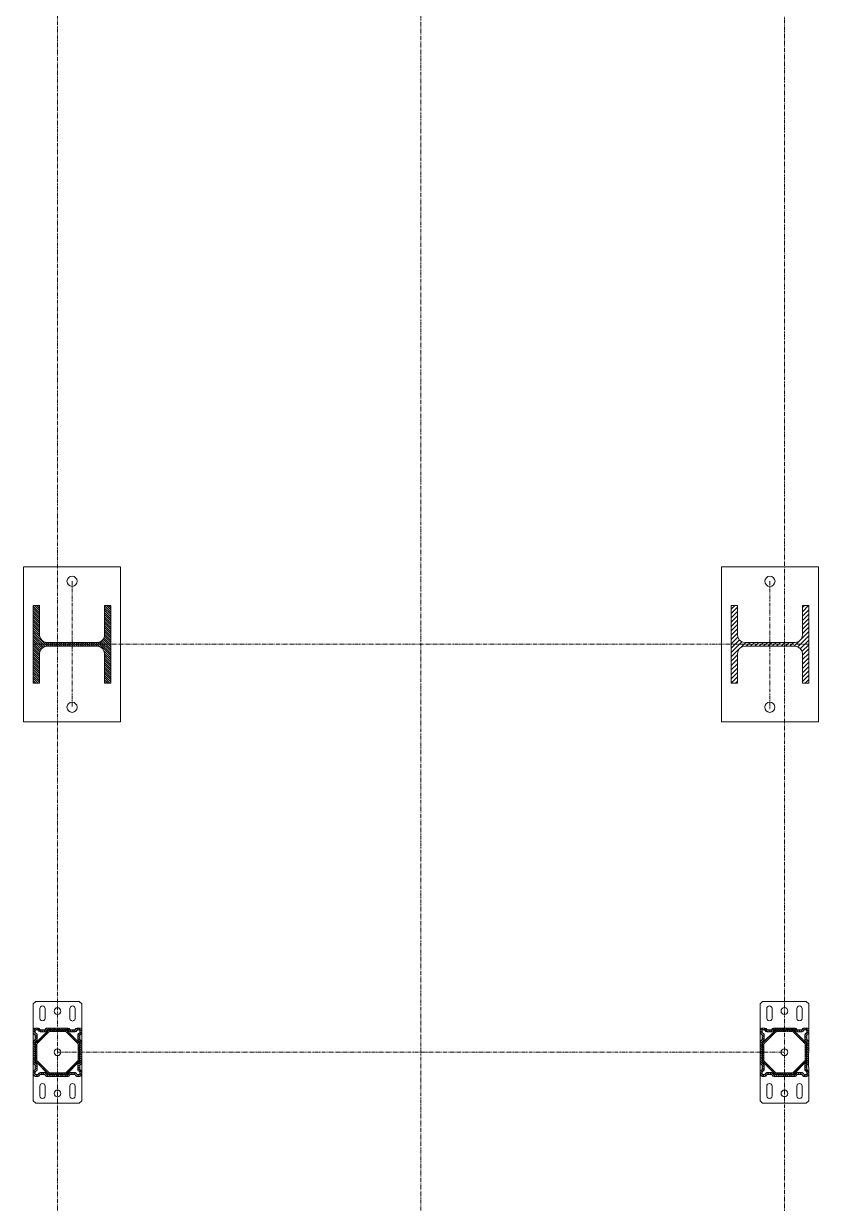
# Model space of a CAD drawing. Header units: millimetres. Extents: x 2179 to 44859, y 3478 to 159868.
# Drawn here: x 22326 to 23966, y 141089 to 143524 of the extents above; entities that cross this region are included whole.
import ezdxf

# ---------------------------------------------------------------- set-up
doc = ezdxf.new("R2010")
doc.units = ezdxf.units.MM
doc.linetypes.add('IMPORT-PHANTOM2', pattern=[14.732, 8.128, -1.524, 1.016, -1.524, 1.016, -1.524])
for name, color, linetype, lineweight in [('0-1', 7, 'IMPORT-PHANTOM2', 9), ('0-2', 7, 'Continuous', 9), ('2966-1_navrh dispozice stroju-HK_dwg-1', 7, 'Continuous', 9)]:
    doc.layers.add(name, color=color, linetype=linetype, lineweight=lineweight)

# ---------------------------------------------------------------- blocks, each defined once
blk = doc.blocks.new('2966-1_navrh dispozice stroju-HK_dwg__X1426-903001-1NP _ stroje - KOTVÍCÍ BODY')
at = {"layer": '0-2'}
for p, q in [((-18412.3, 6291.5), (-18405.7, 6298.1)), ((-18412.1, 6287.2), (-18408.3, 6291)), ((-18410.1, 6284.7), (-18406.9, 6287.9)), ((-18408.3, 6282), (-18404.6, 6285.7)), ((-18405.2, 6294.1), (-18401.4, 6297.9)), ((-18402.1, 6292.7), (-18398.9, 6295.9)), ((-18399.9, 6290.4), (-18396.2, 6294.1)), ((-18395.7, 6290.1), (-18391.7, 6294.1)), ((-18391.3, 6290.1), (-18383.3, 6298.1)), ((-18386.2, 6290.7), (-18384.9, 6292)), ((-18382.8, 6294.1), (-18378.8, 6298.1)), ((-18378.3, 6294.1), (-18374.3, 6298.1)), ((-18373.8, 6294.1), (-18369.8, 6298.1)), ((-18369.3, 6294.1), (-18365.3, 6298.1)), ((-18364.8, 6294.1), (-18360.8, 6298.1)), ((-18360.3, 6294.1), (-18356.3, 6298.1)), ((-18355.8, 6294.1), (-18351.8, 6298.1)), ((-18351.3, 6294.1), (-18347.3, 6298.1)), ((-18346.8, 6294.1), (-18342.8, 6298.1)), ((-18342.4, 6294.1), (-18338.8, 6297.7)), ((-18339.8, 6292.1), (-18336.7, 6295.2)), ((-18337.3, 6290.2), (-18333.4, 6294.1)), ((-18332.9, 6290.1), (-18328.9, 6294.1)), ((-18328.4, 6290.1), (-18320.4, 6298.1)), ((-18320.3, 6280.2), (-18312.3, 6288.2)), ((-18320.2, 6284.8), (-18316.9, 6288.1)), ((-18319.9, 6294.1), (-18315.9, 6298)), ((-18316.4, 6288.6), (-18312.3, 6292.7)), ((-18316.3, 6293.2), (-18313.1, 6296.4)), ((-18412.3, 6269), (-18404.3, 6277)), ((-18412.3, 6264.5), (-18408.3, 6268.5)), ((-18412.3, 6260.1), (-18408.3, 6264.1)), ((-18412.3, 6255.6), (-18408.3, 6259.6)), ((-18408.3, 6277.5), (-18404.3, 6281.5)), ((-18406.2, 6270.7), (-18404.9, 6271.9)), ((-18320.3, 6275.7), (-18316.3, 6279.7)), ((-18319.7, 6271.9), (-18316.3, 6275.2)), ((-18317, 6270.1), (-18313.9, 6273.1)), ((-18316.3, 6266.2), (-18312.3, 6270.2)), ((-18316.3, 6261.8), (-18312.3, 6265.8)), ((-18316.3, 6257.3), (-18312.3, 6261.3)), ((-18412.3, 6251.1), (-18408.3, 6255.1)), ((-18412.3, 6246.6), (-18408.3, 6250.6)), ((-18412.3, 6242.1), (-18408.3, 6246.1)), ((-18412.3, 6237.6), (-18408.3, 6241.6)), ((-18412.3, 6233.1), (-18408.3, 6237.1)), ((-18316.3, 6252.8), (-18312.3, 6256.8)), ((-18316.3, 6248.3), (-18312.3, 6252.3)), ((-18316.3, 6243.8), (-18312.3, 6247.8)), ((-18316.3, 6239.3), (-18312.3, 6243.3)), ((-18316.3, 6234.8), (-18312.3, 6238.8)), ((-18316.3, 6230.3), (-18312.3, 6234.3)), ((-18412.3, 6228.6), (-18408.3, 6232.6)), ((-18412.3, 6206.2), (-18404.3, 6214.2)), ((-18411.9, 6224.5), (-18408.3, 6228.1)), ((-18409.5, 6222.5), (-18406.3, 6225.6)), ((-18408.3, 6219.2), (-18404.4, 6223)), ((-18408.3, 6214.7), (-18404.3, 6218.7)), ((-18320.3, 6221.8), (-18312.3, 6229.8)), ((-18320.3, 6217.3), (-18316.3, 6221.3)), ((-18320.3, 6212.9), (-18316.3, 6216.9)), ((-18319.3, 6209.4), (-18316.2, 6212.4)), ((-18316.5, 6207.7), (-18313.5, 6210.7)), ((-18315.2, 6222.5), (-18312.5, 6225.2)), ((-18412.3, 6201.7), (-18408.3, 6205.7)), ((-18410.6, 6198.9), (-18407.4, 6202.1)), ((-18406.9, 6198.1), (-18402.8, 6202.2)), ((-18402.4, 6198.1), (-18394.4, 6206.1)), ((-18402.4, 6202.6), (-18399, 6206)), ((-18393.9, 6202.1), (-18389.9, 6206.1)), ((-18389.5, 6202.1), (-18386.1, 6205.4)), ((-18387.3, 6199.7), (-18384.3, 6202.7)), ((-18384.4, 6198.1), (-18380.5, 6202.1)), ((-18380, 6198.1), (-18376, 6202.1)), ((-18375.5, 6198.1), (-18371.5, 6202.1)), ((-18371, 6198.1), (-18367, 6202.1)), ((-18366.5, 6198.1), (-18362.5, 6202.1)), ((-18362, 6198.1), (-18358, 6202.1)), ((-18357.5, 6198.1), (-18353.5, 6202.1)), ((-18353, 6198.1), (-18349, 6202.1)), ((-18348.5, 6198.1), (-18344.5, 6202.1)), ((-18344.1, 6198.1), (-18336.1, 6206.1)), ((-18339.4, 6198.3), (-18336.7, 6201)), ((-18335.6, 6202.1), (-18331.6, 6206.1)), ((-18331.1, 6202.1), (-18327.1, 6206.1)), ((-18326.7, 6202), (-18323.6, 6205.1)), ((-18324.9, 6199.3), (-18321.9, 6202.3)), ((-18321.6, 6198.1), (-18317.6, 6202.1)), ((-18317.1, 6198.1), (-18312.3, 6202.9)), ((-18316.3, 6203.4), (-18312.3, 6207.4))]:
    blk.add_line(p, q, dxfattribs=at)
blk = doc.blocks.new('2966-1_navrh dispozice stroju-HK_dwg__X1427-903002-1NP _ stroje - KOTVÍCÍ BODY')
at = {"layer": '0-2'}
for p, q in [((-18388.2, 6282.3), (-18390.3, 6284.4)), ((-18386, 6284.5), (-18388.1, 6286.7)), ((-18383.7, 6286.8), (-18385.8, 6288.9)), ((-18381.5, 6289), (-18383.6, 6291.2)), ((-18378.5, 6290.6), (-18381.2, 6293.2)), ((-18374, 6290.6), (-18377, 6293.6)), ((-18369.6, 6290.6), (-18372.6, 6293.6)), ((-18365.1, 6290.6), (-18368.1, 6293.6)), ((-18360.6, 6290.6), (-18363.6, 6293.6)), ((-18356.1, 6290.6), (-18359.1, 6293.6)), ((-18351.6, 6290.6), (-18354.6, 6293.6)), ((-18347.1, 6290.6), (-18350.1, 6293.6)), ((-18316.8, 6264.8), (-18345.6, 6293.6)), ((-18404.8, 6258.5), (-18407.8, 6261.5)), ((-18404.8, 6263), (-18407.7, 6265.9)), ((-18403.9, 6266.6), (-18406, 6268.7)), ((-18401.7, 6268.8), (-18403.8, 6270.9)), ((-18399.4, 6271.1), (-18401.5, 6273.2)), ((-18397.2, 6273.3), (-18399.3, 6275.4)), ((-18394.9, 6275.6), (-18397.1, 6277.7)), ((-18392.7, 6277.8), (-18394.8, 6279.9)), ((-18390.4, 6280.1), (-18392.6, 6282.2)), ((-18316.8, 6260.3), (-18319.8, 6263.3)), ((-18316.8, 6255.8), (-18319.8, 6258.8)), ((-18404.8, 6254), (-18407.8, 6257)), ((-18404.8, 6249.5), (-18407.8, 6252.5)), ((-18404.8, 6245), (-18407.8, 6248)), ((-18404.8, 6240.5), (-18407.8, 6243.5)), ((-18404.8, 6236), (-18407.8, 6239)), ((-18404.8, 6231.5), (-18407.8, 6234.6)), ((-18316.8, 6251.3), (-18319.8, 6254.3)), ((-18316.8, 6246.8), (-18319.8, 6249.8)), ((-18316.8, 6242.3), (-18319.8, 6245.3)), ((-18316.8, 6237.8), (-18319.8, 6240.8)), ((-18316.8, 6233.4), (-18319.8, 6236.4)), ((-18380.5, 6202.7), (-18407.7, 6229.9)), ((-18337.2, 6208.8), (-18339.3, 6211)), ((-18335, 6211.1), (-18337.1, 6213.2)), ((-18332.7, 6213.3), (-18334.8, 6215.5)), ((-18330.5, 6215.6), (-18332.6, 6217.7)), ((-18328.2, 6217.8), (-18330.3, 6219.9)), ((-18326, 6220.1), (-18328.1, 6222.2)), ((-18323.7, 6222.3), (-18325.9, 6224.4)), ((-18321.5, 6224.6), (-18323.6, 6226.7)), ((-18319.2, 6226.8), (-18321.4, 6228.9)), ((-18317.2, 6229.2), (-18319.8, 6231.9)), ((-18375.8, 6202.6), (-18378.9, 6205.6)), ((-18371.4, 6202.6), (-18374.4, 6205.6)), ((-18366.9, 6202.6), (-18369.9, 6205.6)), ((-18362.4, 6202.6), (-18365.4, 6205.6)), ((-18357.9, 6202.6), (-18360.9, 6205.6)), ((-18353.4, 6202.6), (-18356.4, 6205.6)), ((-18348.9, 6202.6), (-18351.9, 6205.6)), ((-18344.5, 6202.6), (-18347.4, 6205.6)), ((-18341.7, 6204.4), (-18343.8, 6206.5)), ((-18339.4, 6206.6), (-18341.6, 6208.7))]:
    blk.add_line(p, q, dxfattribs=at)
blk = doc.blocks.new('2966-1_navrh dispozice stroju-HK_dwg__X1428-903003-1NP _ stroje - KOTVÍCÍ BODY')
at = {"layer": '0-2'}
for p, q in [((-18412.3, 7791.2), (-18405.4, 7798.1)), ((-18411.4, 7796.5), (-18410.8, 7797.2)), ((-18404.9, 7794.1), (-18401.2, 7797.8)), ((-18402, 7792.5), (-18398.8, 7795.7)), ((-18399.7, 7790.3), (-18395.9, 7794.1)), ((-18395.4, 7790.1), (-18391.4, 7794.1)), ((-18391, 7790.1), (-18383, 7798.1)), ((-18382.5, 7794.1), (-18378.5, 7798.1)), ((-18378, 7794.1), (-18374, 7798.1)), ((-18373.5, 7794.1), (-18369.5, 7798.1)), ((-18369, 7794.1), (-18365, 7798.1)), ((-18364.5, 7794.1), (-18360.5, 7798.1)), ((-18360, 7794.1), (-18356, 7798.1)), ((-18355.5, 7794.1), (-18351.5, 7798.1)), ((-18351, 7794.1), (-18347, 7798.1)), ((-18346.5, 7794.1), (-18342.5, 7798.1)), ((-18342.1, 7794.1), (-18338.6, 7797.6)), ((-18339.7, 7791.9), (-18336.6, 7795)), ((-18337, 7790.1), (-18333.1, 7794.1)), ((-18332.6, 7790.1), (-18328.6, 7794.1)), ((-18328.1, 7790.1), (-18320.1, 7798.1)), ((-18319.6, 7794.1), (-18315.7, 7798)), ((-18316.3, 7792.9), (-18313, 7796.2)), ((-18412.3, 7768.7), (-18404.3, 7776.7)), ((-18412.3, 7764.2), (-18408.3, 7768.2)), ((-18412.1, 7786.9), (-18408.3, 7790.7)), ((-18409.9, 7784.6), (-18406.7, 7787.8)), ((-18408.3, 7781.7), (-18404.6, 7785.5)), ((-18408.3, 7777.2), (-18404.3, 7781.2)), ((-18320.3, 7784.4), (-18312.3, 7792.4)), ((-18320.3, 7779.9), (-18312.3, 7787.9)), ((-18320.3, 7775.4), (-18316.3, 7779.4)), ((-18319.5, 7771.7), (-18316.3, 7774.9)), ((-18316.8, 7770), (-18313.8, 7773)), ((-18316.3, 7766), (-18312.3, 7769.9)), ((-18412.3, 7759.8), (-18408.3, 7763.8)), ((-18412.3, 7755.3), (-18408.3, 7759.3)), ((-18412.3, 7750.8), (-18408.3, 7754.8)), ((-18412.3, 7746.3), (-18408.3, 7750.3)), ((-18412.3, 7741.8), (-18408.3, 7745.8)), ((-18316.3, 7761.5), (-18312.3, 7765.5)), ((-18316.3, 7757), (-18312.3, 7761)), ((-18316.3, 7752.5), (-18312.3, 7756.5)), ((-18316.3, 7748), (-18312.3, 7752)), ((-18316.3, 7743.5), (-18312.3, 7747.5)), ((-18412.3, 7737.3), (-18408.3, 7741.3)), ((-18412.3, 7732.8), (-18408.3, 7736.8)), ((-18412.3, 7728.3), (-18408.3, 7732.3)), ((-18411.8, 7724.4), (-18408.3, 7727.8)), ((-18409.2, 7722.4), (-18406.2, 7725.5)), ((-18408.3, 7718.9), (-18404.4, 7722.8)), ((-18320.3, 7721.5), (-18312.3, 7729.5)), ((-18320.3, 7717.1), (-18316.3, 7721.1)), ((-18316.3, 7739), (-18312.3, 7743)), ((-18316.3, 7734.5), (-18312.3, 7738.5)), ((-18316.3, 7730), (-18312.3, 7734)), ((-18314.8, 7722.6), (-18312.6, 7724.7)), ((-18412.3, 7705.9), (-18404.3, 7713.9)), ((-18412.2, 7701.4), (-18408.3, 7705.4)), ((-18410.5, 7698.7), (-18407.1, 7702.1)), ((-18408.3, 7714.4), (-18404.3, 7718.4)), ((-18406.6, 7698.1), (-18398.7, 7706.1)), ((-18402.1, 7698.1), (-18394.1, 7706.1)), ((-18393.6, 7702.1), (-18389.6, 7706.1)), ((-18389.2, 7702.1), (-18385.9, 7705.3)), ((-18387.2, 7699.6), (-18384.2, 7702.5)), ((-18384.2, 7698.1), (-18380.2, 7702.1)), ((-18379.7, 7698.1), (-18375.7, 7702.1)), ((-18375.2, 7698.1), (-18371.2, 7702.1)), ((-18370.7, 7698.1), (-18366.7, 7702.1)), ((-18366.2, 7698.1), (-18362.2, 7702.1)), ((-18361.7, 7698.1), (-18357.7, 7702.1)), ((-18357.2, 7698.1), (-18353.2, 7702.1)), ((-18352.7, 7698.1), (-18348.7, 7702.1)), ((-18348.3, 7698.1), (-18344.3, 7702.1)), ((-18343.8, 7698.1), (-18335.8, 7706.1)), ((-18339, 7698.4), (-18336.8, 7700.5)), ((-18335.3, 7702.1), (-18331.3, 7706.1)), ((-18330.8, 7702.1), (-18326.8, 7706.1)), ((-18326.5, 7701.9), (-18323.4, 7704.9)), ((-18324.8, 7699.1), (-18321.7, 7702.2)), ((-18321.3, 7698.1), (-18317.3, 7702.1)), ((-18320.3, 7712.6), (-18316.3, 7716.6)), ((-18319.2, 7709.2), (-18316.1, 7712.2)), ((-18316.8, 7698.1), (-18312.3, 7702.6)), ((-18316.4, 7707.5), (-18313.3, 7710.5)), ((-18316.3, 7703.1), (-18312.3, 7707.1))]:
    blk.add_line(p, q, dxfattribs=at)
blk = doc.blocks.new('2966-1_navrh dispozice stroju-HK_dwg__X1429-903004-1NP _ stroje - KOTVÍCÍ BODY')
at = {"layer": '0-2'}
for p, q in [((-18378.8, 7790.5), (-18381.4, 7793.1)), ((-18374.3, 7790.6), (-18377.3, 7793.6)), ((-18369.8, 7790.6), (-18372.8, 7793.6)), ((-18365.4, 7790.6), (-18368.4, 7793.6)), ((-18360.9, 7790.6), (-18363.9, 7793.6)), ((-18356.4, 7790.6), (-18359.4, 7793.6)), ((-18351.9, 7790.6), (-18354.9, 7793.6)), ((-18347.4, 7790.6), (-18350.4, 7793.6)), ((-18316.8, 7764.5), (-18345.9, 7793.6)), ((-18404, 7766.4), (-18406.2, 7768.6)), ((-18401.8, 7768.7), (-18403.9, 7770.8)), ((-18399.6, 7770.9), (-18401.7, 7773)), ((-18397.3, 7773.2), (-18399.5, 7775.3)), ((-18395.1, 7775.4), (-18397.2, 7777.5)), ((-18392.8, 7777.7), (-18395, 7779.8)), ((-18390.6, 7779.9), (-18392.7, 7782)), ((-18388.4, 7782.1), (-18390.5, 7784.3)), ((-18386.1, 7784.4), (-18388.2, 7786.5)), ((-18383.9, 7786.6), (-18386, 7788.8)), ((-18381.6, 7788.9), (-18383.7, 7791)), ((-18404.8, 7762.7), (-18407.8, 7765.6)), ((-18404.8, 7758.2), (-18407.8, 7761.2)), ((-18404.8, 7753.7), (-18407.8, 7756.7)), ((-18404.8, 7749.2), (-18407.8, 7752.2)), ((-18404.8, 7744.7), (-18407.8, 7747.7)), ((-18316.8, 7760), (-18319.8, 7763)), ((-18316.8, 7755.5), (-18319.8, 7758.5)), ((-18316.8, 7751), (-18319.8, 7754)), ((-18316.8, 7746.5), (-18319.8, 7749.5)), ((-18316.8, 7742), (-18319.8, 7745)), ((-18404.8, 7740.2), (-18407.8, 7743.2)), ((-18404.8, 7735.7), (-18407.8, 7738.7)), ((-18404.7, 7731.1), (-18407.8, 7734.3)), ((-18380.9, 7702.8), (-18407.5, 7729.5)), ((-18328.4, 7717.7), (-18330.5, 7719.8)), ((-18326.1, 7719.9), (-18328.2, 7722)), ((-18323.9, 7722.2), (-18326, 7724.3)), ((-18321.6, 7724.4), (-18323.8, 7726.5)), ((-18319.4, 7726.7), (-18321.5, 7728.8)), ((-18316.8, 7737.5), (-18319.8, 7740.5)), ((-18316.8, 7733.1), (-18319.8, 7736.1)), ((-18317.3, 7729), (-18319.8, 7731.6)), ((-18376.1, 7702.6), (-18379.3, 7705.7)), ((-18371.7, 7702.6), (-18374.7, 7705.6)), ((-18367.2, 7702.6), (-18370.2, 7705.6)), ((-18362.7, 7702.6), (-18365.7, 7705.6)), ((-18358.2, 7702.6), (-18361.2, 7705.6)), ((-18353.7, 7702.6), (-18356.7, 7705.6)), ((-18349.2, 7702.6), (-18352.2, 7705.6)), ((-18344.7, 7702.6), (-18347.7, 7705.6)), ((-18341.8, 7704.2), (-18344, 7706.4)), ((-18339.6, 7706.5), (-18341.7, 7708.6)), ((-18337.4, 7708.7), (-18339.5, 7710.8)), ((-18335.1, 7710.9), (-18337.2, 7713.1)), ((-18332.9, 7713.2), (-18335, 7715.3)), ((-18330.6, 7715.4), (-18332.7, 7717.6))]:
    blk.add_line(p, q, dxfattribs=at)
blk = doc.blocks.new('2966-1_navrh dispozice stroju-HK_dwg__X1432-903007-1NP _ stroje - KOTVÍCÍ BODY')
at = {"layer": '0-2'}
for p, q in [((-19284.3, 6357.9), (-19284.1, 6358.1)), ((-19284.3, 6353.4), (-19279.7, 6358.1)), ((-19284.3, 6348.9), (-19275.2, 6358.1)), ((-19283.7, 6345.1), (-19270.7, 6358.1)), ((-19279.2, 6345.1), (-19266.2, 6358.1)), ((-19274.7, 6345.1), (-19261.7, 6358.1)), ((-19270.2, 6345.1), (-19257.2, 6358.1)), ((-19265.7, 6345.1), (-19252.7, 6358.1)), ((-19261.2, 6345.1), (-19248.2, 6358.1)), ((-19256.7, 6345.1), (-19243.7, 6358.1)), ((-19252.2, 6345.1), (-19239.2, 6358.1)), ((-19247.7, 6345.1), (-19234.7, 6358.1)), ((-19243.3, 6345.1), (-19230.3, 6358.1)), ((-19238.8, 6345.1), (-19225.8, 6358.1)), ((-19234.3, 6345.1), (-19221.3, 6358.1)), ((-19229.8, 6345.1), (-19216.8, 6358.1)), ((-19225.3, 6345.1), (-19212.3, 6358.1)), ((-19221, 6344.9), (-19207.8, 6358.1)), ((-19217.5, 6343.9), (-19203.3, 6358.1)), ((-19214.6, 6342.3), (-19198.8, 6358.1)), ((-19212.3, 6340.2), (-19194.3, 6358.1)), ((-19210.4, 6337.6), (-19189.8, 6358.1)), ((-19209, 6334.4), (-19185.4, 6358.1)), ((-19208.4, 6330.6), (-19180.9, 6358.1)), ((-19190.3, 6344.2), (-19176.4, 6358.1)), ((-19184.9, 6345.1), (-19171.9, 6358.1)), ((-19180.4, 6345.1), (-19167.4, 6358.1)), ((-19175.9, 6345.1), (-19162.9, 6358.1)), ((-19171.4, 6345.1), (-19158.4, 6358.1)), ((-19166.9, 6345.1), (-19153.9, 6358.1)), ((-19162.4, 6345.1), (-19149.4, 6358.1)), ((-19157.9, 6345.1), (-19144.9, 6358.1)), ((-19153.5, 6345.1), (-19140.5, 6358.1)), ((-19149, 6345.1), (-19136, 6358.1)), ((-19144.5, 6345.1), (-19131.5, 6358.1)), ((-19140, 6345.1), (-19127, 6358.1)), ((-19135.5, 6345.1), (-19124.3, 6356.3)), ((-19208.3, 6326.2), (-19199.4, 6335.1)), ((-19131, 6345.1), (-19124.3, 6351.8)), ((-19126.5, 6345.1), (-19124.3, 6347.3)), ((-19208.3, 6321.7), (-19200.3, 6329.7)), ((-19208.3, 6317.2), (-19200.3, 6325.2)), ((-19208.3, 6312.7), (-19200.3, 6320.7)), ((-19208.3, 6308.2), (-19200.3, 6316.2)), ((-19208.3, 6303.7), (-19200.3, 6311.7)), ((-19208.3, 6299.2), (-19200.3, 6307.2)), ((-19208.3, 6294.7), (-19200.3, 6302.7)), ((-19208.3, 6290.2), (-19200.3, 6298.2)), ((-19208.3, 6285.7), (-19200.3, 6293.7)), ((-19208.3, 6281.3), (-19200.3, 6289.3)), ((-19208.3, 6276.8), (-19200.3, 6284.8)), ((-19208.3, 6272.3), (-19200.3, 6280.3)), ((-19208.3, 6267.8), (-19200.3, 6275.8)), ((-19208.3, 6263.3), (-19200.3, 6271.3)), ((-19208.3, 6258.8), (-19200.3, 6266.8)), ((-19208.3, 6254.3), (-19200.3, 6262.3)), ((-19208.3, 6249.8), (-19200.3, 6257.8)), ((-19208.3, 6245.3), (-19200.3, 6253.3)), ((-19208.3, 6240.8), (-19200.3, 6248.8)), ((-19208.3, 6236.4), (-19200.3, 6244.4)), ((-19208.3, 6231.9), (-19200.3, 6239.9)), ((-19208.3, 6227.4), (-19200.3, 6235.4)), ((-19284.3, 6209.7), (-19283, 6211.1)), ((-19284.3, 6205.3), (-19278.5, 6211.1)), ((-19284.3, 6200.8), (-19274, 6211.1)), ((-19282.5, 6198.1), (-19269.5, 6211.1)), ((-19278, 6198.1), (-19265, 6211.1)), ((-19273.5, 6198.1), (-19260.5, 6211.1)), ((-19269, 6198.1), (-19256, 6211.1)), ((-19264.5, 6198.1), (-19251.5, 6211.1)), ((-19260, 6198.1), (-19247, 6211.1)), ((-19255.6, 6198.1), (-19242.6, 6211.1)), ((-19251.1, 6198.1), (-19238.1, 6211.1)), ((-19246.6, 6198.1), (-19233.6, 6211.1)), ((-19242.1, 6198.1), (-19229.1, 6211.1)), ((-19237.6, 6198.1), (-19224.6, 6211.1)), ((-19233.1, 6198.1), (-19219.6, 6211.6)), ((-19228.6, 6198.1), (-19200.3, 6226.4)), ((-19224.1, 6198.1), (-19199.8, 6222.4)), ((-19219.6, 6198.1), (-19198.5, 6219.2)), ((-19215.1, 6198.1), (-19196.7, 6216.5)), ((-19210.7, 6198.1), (-19194.5, 6214.3)), ((-19208.8, 6222.3), (-19200.3, 6230.9)), ((-19206.2, 6198.1), (-19191.7, 6212.6)), ((-19201.7, 6198.1), (-19188.4, 6211.4)), ((-19197.2, 6198.1), (-19184.2, 6211.1)), ((-19192.7, 6198.1), (-19179.7, 6211.1)), ((-19188.2, 6198.1), (-19175.2, 6211.1)), ((-19183.7, 6198.1), (-19170.7, 6211.1)), ((-19179.2, 6198.1), (-19166.2, 6211.1)), ((-19174.7, 6198.1), (-19161.7, 6211.1)), ((-19170.2, 6198.1), (-19157.2, 6211.1)), ((-19165.8, 6198.1), (-19152.8, 6211.1)), ((-19161.3, 6198.1), (-19148.3, 6211.1)), ((-19156.8, 6198.1), (-19143.8, 6211.1)), ((-19152.3, 6198.1), (-19139.3, 6211.1)), ((-19147.8, 6198.1), (-19134.8, 6211.1)), ((-19143.3, 6198.1), (-19130.3, 6211.1)), ((-19138.8, 6198.1), (-19125.8, 6211.1)), ((-19134.3, 6198.1), (-19124.3, 6208.1)), ((-19129.8, 6198.1), (-19124.3, 6203.6)), ((-19125.3, 6198.1), (-19124.3, 6199.1))]:
    blk.add_line(p, q, dxfattribs=at)
blk = doc.blocks.new('2966-1_navrh dispozice stroju-HK_dwg__X1433-903008-1NP _ stroje - KOTVÍCÍ BODY')
at = {"layer": '0-2'}
for p, q in [((-19271.4, 7785.1), (-19284.3, 7798)), ((-19262.4, 7785.1), (-19275.4, 7798.1)), ((-19253.4, 7785.1), (-19266.4, 7798.1)), ((-19244.4, 7785.1), (-19257.4, 7798.1)), ((-19235.4, 7785.1), (-19248.4, 7798.1)), ((-19226.5, 7785.1), (-19239.5, 7798.1)), ((-19214.8, 7782.4), (-19230.5, 7798.1)), ((-19199.2, 7775.8), (-19221.5, 7798.1)), ((-19195.5, 7781.1), (-19212.5, 7798.1)), ((-19189.8, 7784.3), (-19203.5, 7798.1)), ((-19181.6, 7785.1), (-19194.6, 7798.1)), ((-19172.6, 7785.1), (-19185.6, 7798.1)), ((-19163.6, 7785.1), (-19176.6, 7798.1)), ((-19154.6, 7785.1), (-19167.6, 7798.1)), ((-19145.6, 7785.1), (-19158.6, 7798.1)), ((-19136.6, 7785.1), (-19149.6, 7798.1)), ((-19127.7, 7785.1), (-19140.7, 7798.1)), ((-19124.3, 7790.7), (-19131.7, 7798.1)), ((-19280.3, 7785.1), (-19284.3, 7789.1)), ((-19200.3, 7767.9), (-19211, 7778.6)), ((-19200.3, 7758.9), (-19208.3, 7766.9)), ((-19200.3, 7750), (-19208.3, 7758)), ((-19200.3, 7741), (-19208.3, 7749)), ((-19200.3, 7732), (-19208.3, 7740)), ((-19200.3, 7723), (-19208.3, 7731)), ((-19200.3, 7714), (-19208.3, 7722)), ((-19200.3, 7705.1), (-19208.3, 7713.1)), ((-19200.3, 7696.1), (-19208.3, 7704.1)), ((-19200.3, 7687.1), (-19208.3, 7695.1)), ((-19200.3, 7678.1), (-19208.3, 7686.1)), ((-19200.3, 7669.1), (-19208.3, 7677.1)), ((-19268, 7638.1), (-19281, 7651.1)), ((-19259.1, 7638.1), (-19272.1, 7651.1)), ((-19250.1, 7638.1), (-19263.1, 7651.1)), ((-19241.1, 7638.1), (-19254.1, 7651.1)), ((-19232.1, 7638.1), (-19245.1, 7651.1)), ((-19223.1, 7638.1), (-19236.1, 7651.1)), ((-19214.2, 7638.1), (-19227.2, 7651.1)), ((-19205.2, 7638.1), (-19218.9, 7651.8)), ((-19196.2, 7638.1), (-19213.2, 7655.1)), ((-19187.2, 7638.1), (-19209.5, 7660.3)), ((-19197.2, 7657.1), (-19208.3, 7668.2)), ((-19178.2, 7638.1), (-19194.3, 7654.2)), ((-19169.3, 7638.1), (-19182.3, 7651.1)), ((-19160.3, 7638.1), (-19173.3, 7651.1)), ((-19151.3, 7638.1), (-19164.3, 7651.1)), ((-19142.3, 7638.1), (-19155.3, 7651.1)), ((-19133.3, 7638.1), (-19146.3, 7651.1)), ((-19124.4, 7638.1), (-19137.4, 7651.1)), ((-19124.3, 7647), (-19128.4, 7651.1)), ((-19277, 7638.1), (-19284.3, 7645.4))]:
    blk.add_line(p, q, dxfattribs=at)
blk = doc.blocks.new('2966-1_navrh dispozice stroju-HK_dwg-867852-1NP _ stroje - KOTVÍCÍ BODY')
at = {"layer": '0-1'}
for p, q in [((-15836.8, 17684.7), (-337.4, 8367.9)), ((-13266.3, 15206.1), (-12442, 16577.5)), ((-12594.6, 16575.9), (-12368.2, 16439.7)), ((-12518.9, 14815.2), (-11746.1, 16100.8)), ((-13336.5, 15341.7), (-13113.7, 15207.7))]:
    blk.add_line(p, q, dxfattribs=at)
at = {"layer": '0-1', "flags": 128}
blk.add_lwpolyline([(-1810.9, 10128.7), (-15450.4, 18327.5), (-16223.2, 17041.9), (-2583.7, 8843.1)], close=True, dxfattribs=at)
at = {"layer": '0-2'}
for p, q in [((-12459.9, 16555.5), (-12513.4, 16466.4)), ((-12506.6, 16462.3), (-12453, 16551.4)), ((-11804.4, 16178.5), (-11787.3, 16168.2)), ((-11793, 16158.7), (-11810.1, 16169)), ((-11800.2, 16107.9), (-11777.7, 16145.3)), ((-11740.4, 16149.1), (-11773.8, 16140.8)), ((-11771.8, 16147.4), (-11767.3, 16154.8)), ((-11740.9, 16145.9), (-11771.8, 16138.2)), ((-11768.7, 16144.7), (-11763.5, 16153.4)), ((-11768.2, 16161), (-11765.3, 16166)), ((-11764.4, 16159.6), (-11762.3, 16163.1)), ((-11761, 16163.4), (-11757.5, 16161.3)), ((-11755.4, 16155.4), (-11746.7, 16150.2)), ((-11752.7, 16158.4), (-11745.3, 16154)), ((-11740.4, 16151.1), (-11704.4, 16129.4)), ((-11710.5, 16129), (-11737.9, 16145.5)), ((-11707.9, 16131), (-11737.4, 16148.7)), ((-11836.4, 16125.3), (-11819.2, 16115)), ((-11796.4, 16106.5), (-11774.7, 16142.6)), ((-11776.2, 16139), (-11794, 16109.5)), ((-11774.3, 16136.4), (-11790.7, 16109)), ((-11701, 16095.6), (-11708.7, 16126.6)), ((-11697.8, 16095.1), (-11706.1, 16128.5)), ((-11702.2, 16123.4), (-11693.6, 16118.2)), ((-11699.5, 16126.5), (-11692.1, 16122.1)), ((-11824.9, 16105.6), (-11842, 16115.9)), ((-11803.7, 16094.3), (-11799.3, 16101.6)), ((-11800.7, 16091.6), (-11795.5, 16100.2)), ((-11794.4, 16106.5), (-11786.1, 16073.1)), ((-11791.2, 16106), (-11783.5, 16075.1)), ((-11691.5, 16110.1), (-11696.7, 16101.4)), ((-11688.5, 16107.4), (-11692.9, 16100)), ((-11687.3, 16119.1), (-11683.8, 16117.1)), ((-11683.5, 16115.7), (-11685.6, 16112.2)), ((-11679.5, 16114.5), (-11682.5, 16109.5)), ((-11812.7, 16087.2), (-11809.7, 16092.1)), ((-11808.7, 16085.9), (-11806.6, 16089.4)), ((-11804.9, 16082.5), (-11808.4, 16084.6)), ((-11792.7, 16075.1), (-11800.1, 16079.6)), ((-11790, 16078.2), (-11798.6, 16083.4)), ((-11751.8, 16050.5), (-11787.8, 16072.2)), ((-11781.7, 16072.6), (-11754.3, 16056.2)), ((-11717.9, 16065.3), (-11701.5, 16092.6)), ((-11695.8, 16095.2), (-11717.5, 16059.1)), ((-11716, 16062.6), (-11698.2, 16092.1)), ((-11692, 16093.7), (-11714.5, 16056.4)), ((-11655.8, 16076.3), (-11673, 16086.6)), ((-11667.3, 16096), (-11650.2, 16085.7)), ((-11784.3, 16070.7), (-11754.8, 16053)), ((-11751.8, 16052.5), (-11718.4, 16060.8)), ((-11751.3, 16055.7), (-11720.4, 16063.4)), ((-11739.5, 16043.2), (-11746.9, 16047.6)), ((-11736.8, 16046.2), (-11745.5, 16051.5)), ((-11723.5, 16056.9), (-11728.7, 16048.3)), ((-11720.4, 16054.2), (-11724.9, 16046.9)), ((-11731.2, 16038.2), (-11734.7, 16040.3)), ((-11727.8, 16042), (-11729.9, 16038.6)), ((-11724, 16040.6), (-11726.9, 16035.6)), ((-11687.8, 16023.2), (-11704.9, 16033.5)), ((-11699.2, 16042.9), (-11682.1, 16032.6)), ((-13201.7, 15321.3), (-13255.3, 15232.2)), ((-13248.5, 15228.1), (-13194.9, 15317.2)), ((-12565.7, 14873.1), (-12582.9, 14883.4)), ((-12577.2, 14892.9), (-12560.1, 14882.6)), ((-12541, 14875.4), (-12538, 14880.4)), ((-12573, 14822.3), (-12550.5, 14859.7)), ((-12569.2, 14820.9), (-12547.5, 14856.9)), ((-12513.2, 14863.5), (-12546.6, 14855.2)), ((-12544.6, 14861.8), (-12540.1, 14869.2)), ((-12513.7, 14860.3), (-12544.6, 14852.6)), ((-12541.5, 14859.1), (-12536.3, 14867.7)), ((-12537.2, 14874), (-12535.1, 14877.5)), ((-12533.8, 14877.8), (-12530.3, 14875.7)), ((-12528.1, 14869.8), (-12519.5, 14864.6)), ((-12525.4, 14872.8), (-12518.1, 14868.4)), ((-12513.2, 14865.5), (-12477.1, 14843.8)), ((-12483.3, 14843.4), (-12510.7, 14859.8)), ((-12480.7, 14845.3), (-12510.2, 14863.1)), ((-12597.7, 14820), (-12614.8, 14830.3)), ((-12609.2, 14839.7), (-12592, 14829.4)), ((-12549, 14853.4), (-12566.7, 14823.9)), ((-12547.1, 14850.8), (-12563.5, 14823.4)), ((-12473.8, 14810), (-12481.5, 14841)), ((-12470.6, 14809.5), (-12478.9, 14842.9)), ((-12475, 14837.8), (-12466.4, 14832.6)), ((-12472.3, 14840.9), (-12464.9, 14836.4)), ((-12460.1, 14833.5), (-12456.6, 14831.4)), ((-12456.3, 14830.1), (-12458.4, 14826.6)), ((-12585.4, 14801.5), (-12582.5, 14806.5)), ((-12576.5, 14808.6), (-12572.1, 14816)), ((-12573.5, 14805.9), (-12568.3, 14814.6)), ((-12567.2, 14820.9), (-12558.9, 14787.5)), ((-12564, 14820.4), (-12556.3, 14789.5)), ((-12490.7, 14779.6), (-12474.2, 14807)), ((-12468.6, 14809.5), (-12490.3, 14773.5)), ((-12488.7, 14777), (-12471, 14806.5)), ((-12464.8, 14808.1), (-12487.3, 14770.8)), ((-12464.3, 14824.5), (-12469.5, 14815.8)), ((-12461.3, 14821.8), (-12465.7, 14814.4)), ((-12452.3, 14828.9), (-12455.3, 14823.9)), ((-12440.1, 14810.4), (-12422.9, 14800.1)), ((-12581.5, 14800.3), (-12579.4, 14803.8)), ((-12577.7, 14796.9), (-12581.2, 14799)), ((-12565.5, 14789.5), (-12572.8, 14794)), ((-12562.8, 14792.6), (-12571.4, 14797.8)), ((-12524.5, 14764.9), (-12560.6, 14786.6)), ((-12557.1, 14785.1), (-12527.6, 14767.4)), ((-12554.5, 14787), (-12527.1, 14770.6)), ((-12428.6, 14790.7), (-12445.8, 14801)), ((-12524.6, 14766.9), (-12491.2, 14775.2)), ((-12524.1, 14770.1), (-12493.1, 14777.8)), ((-12512.3, 14757.6), (-12519.7, 14762)), ((-12509.6, 14760.6), (-12518.3, 14765.8)), ((-12496.3, 14771.3), (-12501.5, 14762.7)), ((-12493.2, 14768.6), (-12497.7, 14761.3)), ((-12472, 14757.3), (-12454.9, 14747)), ((-12504, 14752.6), (-12507.5, 14754.7)), ((-12500.6, 14756.4), (-12502.6, 14752.9)), ((-12496.7, 14755), (-12499.7, 14750)), ((-12460.6, 14737.6), (-12477.7, 14747.9))]:
    blk.add_line(p, q, dxfattribs=at)
at = {"layer": '0-2', "flags": 128}
for points in [[(-12294.6, 16512.2), (-12568.8, 16677), (-12671.9, 16505.6), (-12397.6, 16340.8)], [(-11634.6, 16092.2), (-11680.9, 16120), (-11685.9, 16123), (-11701.7, 16132.4), (-11739, 16154.9), (-11754.8, 16164.4), (-11759.8, 16167.4), (-11806, 16195.2), (-11812.9, 16193.5), (-11859.3, 16116.3), (-11857.6, 16109.5), (-11811.3, 16081.7), (-11806.3, 16078.7), (-11790.5, 16069.2), (-11753.2, 16046.7), (-11737.4, 16037.3), (-11732.4, 16034.3), (-11686.2, 16006.4), (-11679.3, 16008.2), (-11632.9, 16085.3)], [(-13413.7, 15271.4), (-13139.5, 15106.6), (-13036.4, 15278), (-13310.7, 15442.8)], [(-12407.4, 14806.5), (-12453.7, 14834.4), (-12458.7, 14837.3), (-12474.4, 14846.8), (-12511.8, 14869.3), (-12527.6, 14878.8), (-12532.6, 14881.8), (-12578.8, 14909.6), (-12585.7, 14907.9), (-12632.1, 14830.7), (-12630.4, 14823.9), (-12584.1, 14796.1), (-12579.1, 14793.1), (-12563.3, 14783.6), (-12526, 14761.1), (-12510.2, 14751.6), (-12505.2, 14748.7), (-12458.9, 14720.8), (-12452.1, 14722.5), (-12405.7, 14799.7)]]:
    blk.add_lwpolyline(points, close=True, dxfattribs=at)
for points in [[(-12432.4, 16556.5), (-12380.1, 16525.1), (-12373.4, 16536.2), (-12510.6, 16618.7), (-12517.3, 16607.5), (-12465, 16576.1)], [(-12534, 16461.3), (-12586.3, 16492.7), (-12593, 16481.5), (-12455.9, 16399.1), (-12449.2, 16410.3), (-12501.4, 16441.7)], [(-13174.3, 15322.3), (-13122, 15290.9), (-13115.3, 15302.1), (-13252.4, 15384.5), (-13259.1, 15373.4), (-13206.9, 15341.9)], [(-13275.9, 15227.1), (-13328.2, 15258.5), (-13334.9, 15247.4), (-13197.7, 15164.9), (-13191, 15176.1), (-13243.3, 15207.5)]]:
    blk.add_lwpolyline(points, dxfattribs=at)
at = {"layer": '0-2'}
for centre, radius in [((-12594.6, 16575.9), 10.5), ((-12371.8, 16441.9), 10.5), ((-11819, 16144.6), 7), ((-11746.1, 16100.8), 7), ((-11673.2, 16057), 7), ((-13336.5, 15341.7), 10.5), ((-13113.7, 15207.7), 10.5), ((-12591.7, 14859), 7), ((-12518.9, 14815.2), 7), ((-12446, 14771.4), 7)]:
    blk.add_circle(centre, radius, dxfattribs=at)
for centre, radius, start, end in [((-12472.7, 16563.3), 15, 328.9896, 58.9896), ((-12440.1, 16543.7), 15, 58.9896, 148.9896), ((-12526.3, 16474.1), 15, 238.9896, 328.9896), ((-12493.7, 16454.5), 15, 148.9896, 238.9896), ((-11807.3, 16173.8), 5.5, 58.9896, 238.9896), ((-11790.1, 16163.5), 5.5, 238.9896, 58.9896), ((-11774.3, 16143.2), 4, 70.5266, 148.9896), ((-11772.6, 16147.9), 1, 250.5266, 328.9896), ((-11764.8, 16159), 4, 148.9896, 227.4527), ((-11768.2, 16155.3), 1, 328.9896, 47.4527), ((-11761.8, 16163.9), 4, 58.9896, 148.9896), ((-11763.6, 16159.1), 1, 148.9896, 227.4527), ((-11767, 16155.4), 4, 328.9896, 47.4527), ((-11761.5, 16162.6), 1, 58.9896, 148.9896), ((-11758, 16160.5), 1, 340.5266, 58.9896), ((-11753.3, 16158.8), 4, 160.5266, 238.9896), ((-11756.9, 16161), 4, 340.5266, 58.9896), ((-11752.1, 16159.3), 1, 160.5266, 238.9896), ((-11744.6, 16153.6), 4, 238.9896, 317.4527), ((-11744.8, 16154.9), 1, 238.9896, 317.4527), ((-11741.1, 16151.5), 4, 58.9896, 137.4527), ((-11741, 16150.2), 1, 58.9896, 137.4527), ((-11739.9, 16142), 4, 58.9896, 103.9896), ((-11739.5, 16145.2), 4, 58.9896, 103.9896), ((-11839.2, 16120.6), 5.5, 58.9896, 238.9896), ((-11772.8, 16136.9), 4, 103.9896, 148.9896), ((-11773.8, 16142), 1, 70.5266, 148.9896), ((-11770.9, 16134.3), 4, 103.9896, 148.9896), ((-11772.2, 16146.8), 4, 250.5266, 328.9896), ((-11712.6, 16125.6), 4, 13.9896, 58.9896), ((-11710, 16127.5), 4, 13.9896, 58.9896), ((-11704.9, 16128.5), 1, 340.5266, 58.9896), ((-11700.2, 16126.9), 4, 160.5266, 238.9896), ((-11703.7, 16129), 4, 340.5266, 58.9896), ((-11699, 16127.3), 1, 160.5266, 238.9896), ((-11691.6, 16122.9), 1, 238.9896, 317.4527), ((-11687.9, 16119.5), 4, 58.9896, 137.4527), ((-11822.1, 16110.3), 5.5, 238.9896, 58.9896), ((-11796.8, 16105.8), 4, 148.9896, 227.4527), ((-11800.1, 16102.1), 1, 328.9896, 47.4527), ((-11795.5, 16106), 1, 148.9896, 227.4527), ((-11798.9, 16102.3), 4, 328.9896, 47.4527), ((-11790.5, 16107.5), 4, 148.9896, 193.9896), ((-11787.3, 16107), 4, 148.9896, 193.9896), ((-11693.3, 16099.4), 4, 148.9896, 227.4527), ((-11696.7, 16095.7), 1, 328.9896, 47.4527), ((-11691.5, 16121.7), 4, 238.9896, 317.4527), ((-11692.1, 16099.5), 1, 148.9896, 227.4527), ((-11695.4, 16095.8), 4, 328.9896, 47.4527), ((-11688.1, 16108), 4, 70.5266, 148.9896), ((-11687.8, 16118.3), 1, 58.9896, 137.4527), ((-11687.6, 16106.9), 1, 70.5266, 148.9896), ((-11686, 16111.6), 4, 250.5266, 328.9896), ((-11686.4, 16112.7), 1, 250.5266, 328.9896), ((-11684.3, 16116.2), 1, 328.9896, 58.9896), ((-11683, 16116.5), 4, 328.9896, 58.9896), ((-11670.1, 16091.3), 5.5, 58.9896, 238.9896), ((-11809.2, 16085.1), 4, 148.9896, 238.9896), ((-11806.2, 16090.1), 4, 70.5266, 148.9896), ((-11807.9, 16085.4), 1, 148.9896, 238.9896), ((-11805.8, 16088.9), 1, 70.5266, 148.9896), ((-11804.3, 16082.1), 4, 238.9896, 317.4527), ((-11804.1, 16093.6), 4, 250.5266, 328.9896), ((-11804.6, 16094.8), 1, 250.5266, 328.9896), ((-11804.4, 16083.3), 1, 238.9896, 317.4527), ((-11800.7, 16080), 4, 58.9896, 137.4527), ((-11800.6, 16078.7), 1, 58.9896, 137.4527), ((-11793.2, 16074.3), 1, 340.5266, 58.9896), ((-11788.5, 16072.6), 4, 160.5266, 238.9896), ((-11792, 16074.8), 4, 340.5266, 58.9896), ((-11787.3, 16073.1), 1, 160.5266, 238.9896), ((-11782.2, 16074.1), 4, 193.9896, 238.9896), ((-11779.6, 16076), 4, 193.9896, 238.9896), ((-11704.9, 16094.7), 4, 328.9896, 13.9896), ((-11701.7, 16094.2), 4, 328.9896, 13.9896), ((-11653, 16081), 5.5, 238.9896, 58.9896), ((-11752.7, 16056.4), 4, 238.9896, 283.9896), ((-11752.3, 16059.6), 4, 238.9896, 283.9896), ((-11751.2, 16051.4), 1, 238.9896, 317.4527), ((-11747.6, 16048), 4, 58.9896, 137.4527), ((-11747.4, 16046.8), 1, 58.9896, 137.4527), ((-11725.2, 16046.2), 4, 148.9896, 227.4527), ((-11720, 16054.9), 4, 70.5266, 148.9896), ((-11721.3, 16067.3), 4, 283.9896, 328.9896), ((-11719.6, 16053.7), 1, 70.5266, 148.9896), ((-11717.9, 16058.4), 4, 250.5266, 328.9896), ((-11718.4, 16059.6), 1, 250.5266, 328.9896), ((-11719.4, 16064.7), 4, 283.9896, 328.9896), ((-11751.1, 16050.2), 4, 238.9896, 317.4527), ((-11740.1, 16042.3), 1, 340.5266, 58.9896), ((-11735.3, 16040.7), 4, 160.5266, 238.9896), ((-11738.9, 16042.8), 4, 340.5266, 58.9896), ((-11734.2, 16041.2), 1, 160.5266, 238.9896), ((-11730.4, 16037.7), 4, 238.9896, 328.9896), ((-11730.7, 16039.1), 1, 238.9896, 328.9896), ((-11728.6, 16042.5), 1, 328.9896, 47.4527), ((-11724, 16046.3), 1, 148.9896, 227.4527), ((-11727.4, 16042.7), 4, 328.9896, 47.4527), ((-11702.1, 16038.2), 5.5, 58.9896, 238.9896), ((-11684.9, 16027.9), 5.5, 238.9896, 58.9896), ((-13214.6, 15329.1), 15, 328.9896, 58.9896), ((-13182, 15309.5), 15, 58.9896, 148.9896), ((-13268.2, 15239.9), 15, 238.9896, 328.9896), ((-13235.6, 15220.4), 15, 148.9896, 238.9896), ((-12580.1, 14888.1), 5.5, 58.9896, 238.9896), ((-12562.9, 14877.8), 5.5, 238.9896, 58.9896), ((-12534.6, 14878.3), 4, 58.9896, 148.9896), ((-12529.6, 14875.3), 4, 340.5266, 58.9896), ((-12547.1, 14857.6), 4, 70.5266, 148.9896), ((-12545.6, 14851.3), 4, 103.9896, 148.9896), ((-12546.6, 14856.4), 1, 70.5266, 148.9896), ((-12544.9, 14861.1), 4, 250.5266, 328.9896), ((-12545.4, 14862.3), 1, 250.5266, 328.9896), ((-12537.6, 14873.4), 4, 148.9896, 227.4527), ((-12541, 14869.7), 1, 328.9896, 47.4527), ((-12536.4, 14873.5), 1, 148.9896, 227.4527), ((-12539.7, 14869.8), 4, 328.9896, 47.4527), ((-12534.3, 14877), 1, 58.9896, 148.9896), ((-12530.8, 14874.9), 1, 340.5266, 58.9896), ((-12526.1, 14873.2), 4, 160.5266, 238.9896), ((-12524.9, 14873.7), 1, 160.5266, 238.9896), ((-12517.4, 14868), 4, 238.9896, 317.4527), ((-12517.6, 14869.2), 1, 238.9896, 317.4527), ((-12513.9, 14865.9), 4, 58.9896, 137.4527), ((-12513.7, 14864.6), 1, 58.9896, 137.4527), ((-12512.7, 14856.4), 4, 58.9896, 103.9896), ((-12512.2, 14859.6), 4, 58.9896, 103.9896), ((-12612, 14835), 5.5, 58.9896, 238.9896), ((-12543.7, 14848.7), 4, 103.9896, 148.9896), ((-12485.4, 14840), 4, 13.9896, 58.9896), ((-12482.8, 14841.9), 4, 13.9896, 58.9896), ((-12477.7, 14842.9), 1, 340.5266, 58.9896), ((-12472.9, 14841.3), 4, 160.5266, 238.9896), ((-12476.5, 14843.4), 4, 340.5266, 58.9896), ((-12471.8, 14841.7), 1, 160.5266, 238.9896), ((-12464.3, 14836.1), 4, 238.9896, 317.4527), ((-12464.4, 14837.3), 1, 238.9896, 317.4527), ((-12460.7, 14833.9), 4, 58.9896, 137.4527), ((-12460.6, 14832.7), 1, 58.9896, 137.4527), ((-12457.1, 14830.6), 1, 328.9896, 58.9896), ((-12455.8, 14830.9), 4, 328.9896, 58.9896), ((-12594.9, 14824.7), 5.5, 238.9896, 58.9896), ((-12579, 14804.5), 4, 70.5266, 148.9896), ((-12576.9, 14808), 4, 250.5266, 328.9896), ((-12577.4, 14809.2), 1, 250.5266, 328.9896), ((-12569.5, 14820.2), 4, 148.9896, 227.4527), ((-12572.9, 14816.5), 1, 328.9896, 47.4527), ((-12568.3, 14820.3), 1, 148.9896, 227.4527), ((-12571.7, 14816.7), 4, 328.9896, 47.4527), ((-12563.3, 14821.9), 4, 148.9896, 193.9896), ((-12560.1, 14821.4), 4, 148.9896, 193.9896), ((-12477.7, 14809), 4, 328.9896, 13.9896), ((-12474.5, 14808.6), 4, 328.9896, 13.9896), ((-12466.1, 14813.7), 4, 148.9896, 227.4527), ((-12469.5, 14810.1), 1, 328.9896, 47.4527), ((-12464.9, 14813.9), 1, 148.9896, 227.4527), ((-12468.2, 14810.2), 4, 328.9896, 47.4527), ((-12460.9, 14822.4), 4, 70.5266, 148.9896), ((-12460.4, 14821.2), 1, 70.5266, 148.9896), ((-12458.8, 14826), 4, 250.5266, 328.9896), ((-12459.2, 14827.1), 1, 250.5266, 328.9896), ((-12442.9, 14805.7), 5.5, 58.9896, 238.9896), ((-12582, 14799.5), 4, 148.9896, 238.9896), ((-12580.6, 14799.8), 1, 148.9896, 238.9896), ((-12578.6, 14803.3), 1, 70.5266, 148.9896), ((-12577, 14796.5), 4, 238.9896, 317.4527), ((-12577.2, 14797.7), 1, 238.9896, 317.4527), ((-12573.5, 14794.4), 4, 58.9896, 137.4527), ((-12573.4, 14793.1), 1, 58.9896, 137.4527), ((-12566, 14788.7), 1, 340.5266, 58.9896), ((-12561.3, 14787), 4, 160.5266, 238.9896), ((-12564.8, 14789.2), 4, 340.5266, 58.9896), ((-12560.1, 14787.5), 1, 160.5266, 238.9896), ((-12555, 14788.5), 4, 193.9896, 238.9896), ((-12552.4, 14790.4), 4, 193.9896, 238.9896), ((-12425.8, 14795.4), 5.5, 238.9896, 58.9896), ((-12525.5, 14770.8), 4, 238.9896, 283.9896), ((-12525.1, 14774), 4, 238.9896, 283.9896), ((-12523.9, 14764.5), 4, 238.9896, 317.4527), ((-12524, 14765.8), 1, 238.9896, 317.4527), ((-12520.3, 14762.4), 4, 58.9896, 137.4527), ((-12520.2, 14761.2), 1, 58.9896, 137.4527), ((-12512.8, 14756.7), 1, 340.5266, 58.9896), ((-12511.7, 14757.2), 4, 340.5266, 58.9896), ((-12498, 14760.6), 4, 148.9896, 227.4527), ((-12501.4, 14756.9), 1, 328.9896, 47.4527), ((-12496.8, 14760.7), 1, 148.9896, 227.4527), ((-12500.2, 14757.1), 4, 328.9896, 47.4527), ((-12492.8, 14769.3), 4, 70.5266, 148.9896), ((-12492.4, 14768.1), 1, 70.5266, 148.9896), ((-12494.1, 14781.7), 4, 283.9896, 328.9896), ((-12490.7, 14772.8), 4, 250.5266, 328.9896), ((-12491.2, 14774), 1, 250.5266, 328.9896), ((-12492.2, 14779.1), 4, 283.9896, 328.9896), ((-12474.9, 14752.6), 5.5, 58.9896, 238.9896), ((-12508.1, 14755.1), 4, 160.5266, 238.9896), ((-12507, 14755.5), 1, 160.5266, 238.9896), ((-12503.2, 14752.1), 4, 238.9896, 328.9896), ((-12503.5, 14753.5), 1, 238.9896, 328.9896), ((-12457.7, 14742.3), 5.5, 238.9896, 58.9896)]:
    blk.add_arc(centre, radius, start, end, dxfattribs=at)
at = {"rotation": 328.989640494807}
for name in ['2966-1_navrh dispozice stroju-HK_dwg__X1433-903008-1NP _ stroje - KOTVÍCÍ BODY', '2966-1_navrh dispozice stroju-HK_dwg__X1428-903003-1NP _ stroje - KOTVÍCÍ BODY', '2966-1_navrh dispozice stroju-HK_dwg__X1429-903004-1NP _ stroje - KOTVÍCÍ BODY', '2966-1_navrh dispozice stroju-HK_dwg__X1432-903007-1NP _ stroje - KOTVÍCÍ BODY', '2966-1_navrh dispozice stroju-HK_dwg__X1426-903001-1NP _ stroje - KOTVÍCÍ BODY', '2966-1_navrh dispozice stroju-HK_dwg__X1427-903002-1NP _ stroje - KOTVÍCÍ BODY']:
    blk.add_blockref(name, (0, 0), dxfattribs=at)

msp = doc.modelspace()

# ---------------------------------------------------------------- block references
at = {"layer": '2966-1_navrh dispozice stroju-HK_dwg-1', "rotation": 301.0103595051954}
msp.add_blockref('2966-1_navrh dispozice stroju-HK_dwg-867852-1NP _ stroje - KOTVÍCÍ BODY', (16148.3, 123038.5), dxfattribs=at)

doc.saveas('drawing.dxf')
